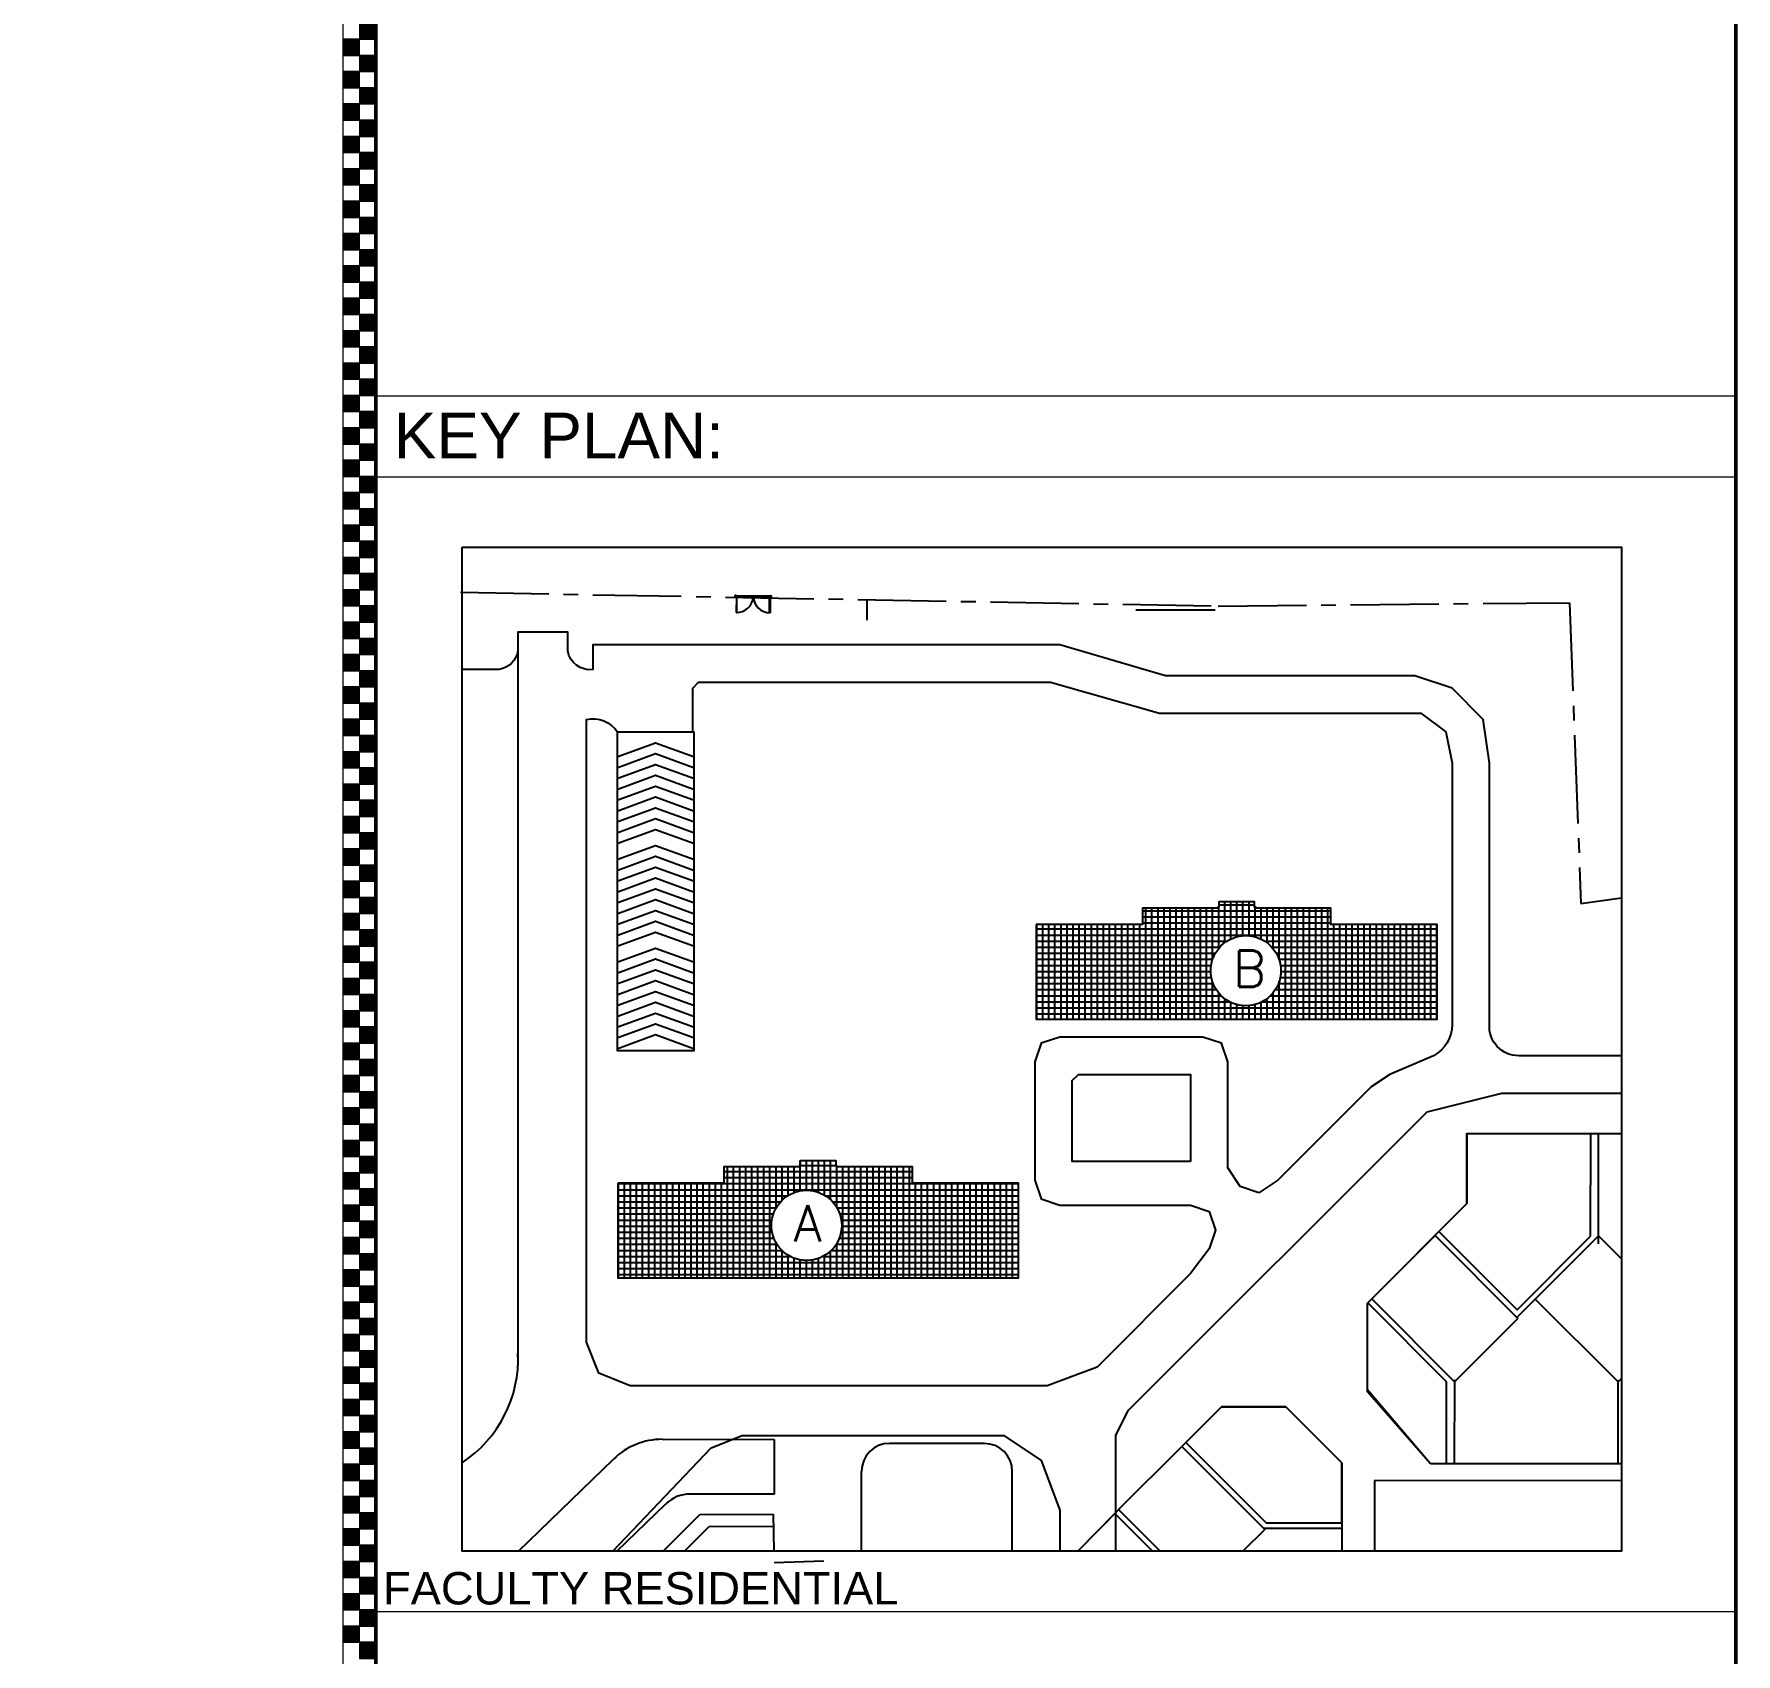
# Model space of a CAD drawing. Extents: x -200722 to 834823, y -494970 to 88783.
# Drawn here: x 513518 to 525079, y -61978 to -50973 of the extents above; entities that cross this region are included whole.
import ezdxf

# ---------------------------------------------------------------- set-up
doc = ezdxf.new("R2010")
doc.units = 0
doc.header["$LTSCALE"] = 100
doc.header["$MEASUREMENT"] = 0
doc.linetypes.add('CENTER2', pattern=[1.125, 0.75, -0.125, 0.125, -0.125])
doc.layers.get('0').update_dxf_attribs({"linetype": 'CONTINUOUS'})
doc.layers.add('9_TITLE TEXT', color=7, linetype='CONTINUOUS', lineweight=20)
doc.styles.get("Standard").update_dxf_attribs({"font": 'simplex.shx'})
doc.styles.add('TITLES', font='arial.ttf')
pattern_1 = [(90, (351376.727, -121429.756), (-41.188003, 7e-15), []), (180, (351376.727, -121429.756), (-7e-15, -41.188003), [])]

# ---------------------------------------------------------------- blocks, each defined once
blk = doc.blocks.new('TITLE CHAIN')
at = {"layer": '9_TITLE TEXT'}
h = blk.add_hatch(color=256, dxfattribs=at)
h.dxf.hatch_style = 1
h.paths.add_polyline_path([(1, -98.62), (2, -98.62), (2, -97.62), (1, -97.62)])
h = blk.add_hatch(color=256, dxfattribs=at)
h.dxf.hatch_style = 1
h.paths.add_polyline_path([(0, -99.62), (1, -99.62), (1, -98.62), (0, -98.62)])
h = blk.add_hatch(color=256, dxfattribs=at)
h.dxf.hatch_style = 1
h.paths.add_polyline_path([(1, -100.62), (2, -100.62), (2, -99.62), (1, -99.62)])
h = blk.add_hatch(color=256, dxfattribs=at)
h.dxf.hatch_style = 1
h.paths.add_polyline_path([(0, -101.62), (1, -101.62), (1, -100.62), (0, -100.62)])
h = blk.add_hatch(color=256, dxfattribs=at)
h.dxf.hatch_style = 1
h.paths.add_polyline_path([(1, -102.62), (2, -102.62), (2, -101.62), (1, -101.62)])
h = blk.add_hatch(color=256, dxfattribs=at)
h.dxf.hatch_style = 1
h.paths.add_polyline_path([(0, -103.62), (1, -103.62), (1, -102.62), (0, -102.62)])
h = blk.add_hatch(color=256, dxfattribs=at)
h.dxf.hatch_style = 1
h.paths.add_polyline_path([(1, -104.62), (2, -104.62), (2, -103.62), (1, -103.62)])
h = blk.add_hatch(color=256, dxfattribs=at)
h.dxf.hatch_style = 1
h.paths.add_polyline_path([(0, -105.62), (1, -105.62), (1, -104.62), (0, -104.62)])
h = blk.add_hatch(color=256, dxfattribs=at)
h.dxf.hatch_style = 1
h.paths.add_polyline_path([(1, -106.62), (2, -106.62), (2, -105.62), (1, -105.62)])
h = blk.add_hatch(color=256, dxfattribs=at)
h.dxf.hatch_style = 1
h.paths.add_polyline_path([(0, -107.62), (1, -107.62), (1, -106.62), (0, -106.62)])
h = blk.add_hatch(color=256, dxfattribs=at)
h.dxf.hatch_style = 1
h.paths.add_polyline_path([(1, -108.62), (2, -108.62), (2, -107.62), (1, -107.62)])
h = blk.add_hatch(color=256, dxfattribs=at)
h.dxf.hatch_style = 1
h.paths.add_polyline_path([(0, -109.62), (1, -109.62), (1, -108.62), (0, -108.62)])
h = blk.add_hatch(color=256, dxfattribs=at)
h.dxf.hatch_style = 1
h.paths.add_polyline_path([(1, -110.62), (2, -110.62), (2, -109.62), (1, -109.62)])
h = blk.add_hatch(color=256, dxfattribs=at)
h.dxf.hatch_style = 1
h.paths.add_polyline_path([(0, -111.62), (1, -111.62), (1, -110.62), (0, -110.62)])
h = blk.add_hatch(color=256, dxfattribs=at)
h.dxf.hatch_style = 1
h.paths.add_polyline_path([(1, -112.62), (2, -112.62), (2, -111.62), (1, -111.62)])
h = blk.add_hatch(color=256, dxfattribs=at)
h.dxf.hatch_style = 1
h.paths.add_polyline_path([(0, -113.62), (1, -113.62), (1, -112.62), (0, -112.62)])
h = blk.add_hatch(color=256, dxfattribs=at)
h.dxf.hatch_style = 1
h.paths.add_polyline_path([(1, -114.62), (2, -114.62), (2, -113.62), (1, -113.62)])
h = blk.add_hatch(color=256, dxfattribs=at)
h.dxf.hatch_style = 1
h.paths.add_polyline_path([(0, -115.62), (1, -115.62), (1, -114.62), (0, -114.62)])
h = blk.add_hatch(color=256, dxfattribs=at)
h.dxf.hatch_style = 1
h.paths.add_polyline_path([(0, -117.62), (1, -117.62), (1, -116.62), (0, -116.62)])
h = blk.add_hatch(color=256, dxfattribs=at)
h.dxf.hatch_style = 1
h.paths.add_polyline_path([(1, -116.62), (2, -116.62), (2, -115.62), (1, -115.62)])
h = blk.add_hatch(color=256, dxfattribs=at)
h.dxf.hatch_style = 1
h.paths.add_polyline_path([(1, -118.62), (2, -118.62), (2, -117.62), (1, -117.62)])
h = blk.add_hatch(color=256, dxfattribs=at)
h.dxf.hatch_style = 1
h.paths.add_polyline_path([(0, -119.62), (1, -119.62), (1, -118.62), (0, -118.62)])
h = blk.add_hatch(color=256, dxfattribs=at)
h.dxf.hatch_style = 1
h.paths.add_polyline_path([(1, -120.62), (2, -120.62), (2, -119.62), (1, -119.62)])
h = blk.add_hatch(color=256, dxfattribs=at)
h.dxf.hatch_style = 1
h.paths.add_polyline_path([(0, -121.62), (1, -121.62), (1, -120.62), (0, -120.62)])
h = blk.add_hatch(color=256, dxfattribs=at)
h.dxf.hatch_style = 1
h.paths.add_polyline_path([(1, -122.62), (2, -122.62), (2, -121.62), (1, -121.62)])
h = blk.add_hatch(color=256, dxfattribs=at)
h.dxf.hatch_style = 1
h.paths.add_polyline_path([(0, -123.62), (1, -123.62), (1, -122.62), (0, -122.62)])
h = blk.add_hatch(color=256, dxfattribs=at)
h.dxf.hatch_style = 1
h.paths.add_polyline_path([(1, -124.62), (2, -124.62), (2, -123.62), (1, -123.62)])
h = blk.add_hatch(color=256, dxfattribs=at)
h.dxf.hatch_style = 1
h.paths.add_polyline_path([(0, -125.62), (1, -125.62), (1, -124.62), (0, -124.62)])
h = blk.add_hatch(color=256, dxfattribs=at)
h.dxf.hatch_style = 1
h.paths.add_polyline_path([(1, -126.62), (2, -126.62), (2, -125.62), (1, -125.62)])
h = blk.add_hatch(color=256, dxfattribs=at)
h.dxf.hatch_style = 1
h.paths.add_polyline_path([(0, -127.62), (1, -127.62), (1, -126.62), (0, -126.62)])
h = blk.add_hatch(color=256, dxfattribs=at)
h.dxf.hatch_style = 1
h.paths.add_polyline_path([(1, -128.62), (2, -128.62), (2, -127.62), (1, -127.62)])
h = blk.add_hatch(color=256, dxfattribs=at)
h.dxf.hatch_style = 1
h.paths.add_polyline_path([(0, -129.62), (1, -129.62), (1, -128.62), (0, -128.62)])
h = blk.add_hatch(color=256, dxfattribs=at)
h.dxf.hatch_style = 1
h.paths.add_polyline_path([(1, -130.62), (2, -130.62), (2, -129.62), (1, -129.62)])
h = blk.add_hatch(color=256, dxfattribs=at)
h.dxf.hatch_style = 1
h.paths.add_polyline_path([(0, -131.62), (1, -131.62), (1, -130.62), (0, -130.62)])
h = blk.add_hatch(color=256, dxfattribs=at)
h.dxf.hatch_style = 1
h.paths.add_polyline_path([(1, -132.62), (2, -132.62), (2, -131.62), (1, -131.62)])
h = blk.add_hatch(color=256, dxfattribs=at)
h.dxf.hatch_style = 1
h.paths.add_polyline_path([(0, -133.62), (1, -133.62), (1, -132.62), (0, -132.62)])
h = blk.add_hatch(color=256, dxfattribs=at)
h.dxf.hatch_style = 1
h.paths.add_polyline_path([(1, -134.62), (2, -134.62), (2, -133.62), (1, -133.62)])
h = blk.add_hatch(color=256, dxfattribs=at)
h.dxf.hatch_style = 1
h.paths.add_polyline_path([(0, -135.62), (1, -135.62), (1, -134.62), (0, -134.62)])
h = blk.add_hatch(color=256, dxfattribs=at)
h.dxf.hatch_style = 1
h.paths.add_polyline_path([(0, -137.62), (1, -137.62), (1, -136.62), (0, -136.62)])
h = blk.add_hatch(color=256, dxfattribs=at)
h.dxf.hatch_style = 1
h.paths.add_polyline_path([(1, -136.62), (2, -136.62), (2, -135.62), (1, -135.62)])
h = blk.add_hatch(color=256, dxfattribs=at)
h.dxf.hatch_style = 1
h.paths.add_polyline_path([(1, -138.62), (2, -138.62), (2, -137.62), (1, -137.62)])
h = blk.add_hatch(color=256, dxfattribs=at)
h.dxf.hatch_style = 1
h.paths.add_polyline_path([(0, -139.62), (1, -139.62), (1, -138.62), (0, -138.62)])
h = blk.add_hatch(color=256, dxfattribs=at)
h.dxf.hatch_style = 1
h.paths.add_polyline_path([(1, -140.62), (2, -140.62), (2, -139.62), (1, -139.62)])
h = blk.add_hatch(color=256, dxfattribs=at)
h.dxf.hatch_style = 1
h.paths.add_polyline_path([(0, -141.62), (1, -141.62), (1, -140.62), (0, -140.62)])
h = blk.add_hatch(color=256, dxfattribs=at)
h.dxf.hatch_style = 1
h.paths.add_polyline_path([(1, -142.62), (2, -142.62), (2, -141.62), (1, -141.62)])
h = blk.add_hatch(color=256, dxfattribs=at)
h.dxf.hatch_style = 1
h.paths.add_polyline_path([(0, -143.62), (1, -143.62), (1, -142.62), (0, -142.62)])
h = blk.add_hatch(color=256, dxfattribs=at)
h.dxf.hatch_style = 1
h.paths.add_polyline_path([(1, -144.62), (2, -144.62), (2, -143.62), (1, -143.62)])
h = blk.add_hatch(color=256, dxfattribs=at)
h.dxf.hatch_style = 1
h.paths.add_polyline_path([(0, -145.62), (1, -145.62), (1, -144.62), (0, -144.62)])
h = blk.add_hatch(color=256, dxfattribs=at)
h.dxf.hatch_style = 1
h.paths.add_polyline_path([(1, -146.62), (2, -146.62), (2, -145.62), (1, -145.62)])
h = blk.add_hatch(color=256, dxfattribs=at)
h.dxf.hatch_style = 1
h.paths.add_polyline_path([(0, -147.62), (1, -147.62), (1, -146.62), (0, -146.62)])
h = blk.add_hatch(color=256, dxfattribs=at)
h.dxf.hatch_style = 1
h.paths.add_polyline_path([(1, -148.62), (2, -148.62), (2, -147.62), (1, -147.62)])
h = blk.add_hatch(color=256, dxfattribs=at)
h.dxf.hatch_style = 1
h.paths.add_polyline_path([(0, -149.62), (1, -149.62), (1, -148.62), (0, -148.62)])
h = blk.add_hatch(color=256, dxfattribs=at)
h.dxf.hatch_style = 1
h.paths.add_polyline_path([(1, -150.62), (2, -150.62), (2, -149.62), (1, -149.62)])
h = blk.add_hatch(color=256, dxfattribs=at)
h.dxf.hatch_style = 1
h.paths.add_polyline_path([(0, -151.62), (1, -151.62), (1, -150.62), (0, -150.62)])
h = blk.add_hatch(color=256, dxfattribs=at)
h.dxf.hatch_style = 1
h.paths.add_polyline_path([(1, -152.62), (2, -152.62), (2, -151.62), (1, -151.62)])
h = blk.add_hatch(color=256, dxfattribs=at)
h.dxf.hatch_style = 1
h.paths.add_polyline_path([(0, -153.62), (1, -153.62), (1, -152.62), (0, -152.62)])
h = blk.add_hatch(color=256, dxfattribs=at)
h.dxf.hatch_style = 1
h.paths.add_polyline_path([(1, -154.62), (2, -154.62), (2, -153.62), (1, -153.62)])
h = blk.add_hatch(color=256, dxfattribs=at)
h.dxf.hatch_style = 1
h.paths.add_polyline_path([(0, -155.62), (1, -155.62), (1, -154.62), (0, -154.62)])
h = blk.add_hatch(color=256, dxfattribs=at)
h.dxf.hatch_style = 1
h.paths.add_polyline_path([(1, -156.62), (2, -156.62), (2, -155.62), (1, -155.62)])
h = blk.add_hatch(color=256, dxfattribs=at)
h.dxf.hatch_style = 1
h.paths.add_polyline_path([(0, -157.62), (1, -157.62), (1, -156.62), (0, -156.62)])
h = blk.add_hatch(color=256, dxfattribs=at)
h.dxf.hatch_style = 1
h.paths.add_polyline_path([(1, -158.62), (2, -158.62), (2, -157.62), (1, -157.62)])
h = blk.add_hatch(color=256, dxfattribs=at)
h.dxf.hatch_style = 1
h.paths.add_polyline_path([(0, -159.62), (1, -159.62), (1, -158.62), (0, -158.62)])
h = blk.add_hatch(color=256, dxfattribs=at)
h.dxf.hatch_style = 1
h.paths.add_polyline_path([(1, -160.62), (2, -160.62), (2, -159.62), (1, -159.62)])
h = blk.add_hatch(color=256, dxfattribs=at)
h.dxf.hatch_style = 1
h.paths.add_polyline_path([(0, -161.62), (1, -161.62), (1, -160.62), (0, -160.62)])
h = blk.add_hatch(color=256, dxfattribs=at)
h.dxf.hatch_style = 1
h.paths.add_polyline_path([(1, -162.62), (2, -162.62), (2, -161.62), (1, -161.62)])
h = blk.add_hatch(color=256, dxfattribs=at)
h.dxf.hatch_style = 1
h.paths.add_polyline_path([(0, -163.62), (1, -163.62), (1, -162.62), (0, -162.62)])
h = blk.add_hatch(color=256, dxfattribs=at)
h.dxf.hatch_style = 1
h.paths.add_polyline_path([(1, -164.62), (2, -164.62), (2, -163.62), (1, -163.62)])
h = blk.add_hatch(color=256, dxfattribs=at)
h.dxf.hatch_style = 1
h.paths.add_polyline_path([(0, -165.62), (1, -165.62), (1, -164.62), (0, -164.62)])
h = blk.add_hatch(color=256, dxfattribs=at)
h.dxf.hatch_style = 1
h.paths.add_polyline_path([(1, -166.62), (2, -166.62), (2, -165.62), (1, -165.62)])
h = blk.add_hatch(color=256, dxfattribs=at)
h.dxf.hatch_style = 1
h.paths.add_polyline_path([(0, -167.62), (1, -167.62), (1, -166.62), (0, -166.62)])
h = blk.add_hatch(color=256, dxfattribs=at)
h.dxf.hatch_style = 1
h.paths.add_polyline_path([(1, -168.62), (2, -168.62), (2, -167.62), (1, -167.62)])
h = blk.add_hatch(color=256, dxfattribs=at)
h.dxf.hatch_style = 1
h.paths.add_polyline_path([(0, -169.62), (1, -169.62), (1, -168.62), (0, -168.62)])
h = blk.add_hatch(color=256, dxfattribs=at)
h.dxf.hatch_style = 1
h.paths.add_polyline_path([(1, -170.62), (2, -170.62), (2, -169.62), (1, -169.62)])
h = blk.add_hatch(color=256, dxfattribs=at)
h.dxf.hatch_style = 1
h.paths.add_polyline_path([(0, -171.62), (1, -171.62), (1, -170.62), (0, -170.62)])
h = blk.add_hatch(color=256, dxfattribs=at)
h.dxf.hatch_style = 1
h.paths.add_polyline_path([(1, -172.62), (2, -172.62), (2, -171.62), (1, -171.62)])
h = blk.add_hatch(color=256, dxfattribs=at)
h.dxf.hatch_style = 1
h.paths.add_polyline_path([(0, -173.62), (1, -173.62), (1, -172.62), (0, -172.62)])
h = blk.add_hatch(color=256, dxfattribs=at)
h.dxf.hatch_style = 1
h.paths.add_polyline_path([(1, -174.62), (2, -174.62), (2, -173.62), (1, -173.62)])
h = blk.add_hatch(color=256, dxfattribs=at)
h.dxf.hatch_style = 1
h.paths.add_polyline_path([(0, -175.62), (1, -175.62), (1, -174.62), (0, -174.62)])
h = blk.add_hatch(color=256, dxfattribs=at)
h.dxf.hatch_style = 1
h.paths.add_polyline_path([(1, -176.62), (2, -176.62), (2, -175.62), (1, -175.62)])
h = blk.add_hatch(color=256, dxfattribs=at)
h.dxf.hatch_style = 1
h.paths.add_polyline_path([(0, -177.62), (1, -177.62), (1, -176.62), (0, -176.62)])
h = blk.add_hatch(color=256, dxfattribs=at)
h.dxf.hatch_style = 1
h.paths.add_polyline_path([(0, -179.62), (1, -179.62), (1, -178.62), (0, -178.62)])
h = blk.add_hatch(color=256, dxfattribs=at)
h.dxf.hatch_style = 1
h.paths.add_polyline_path([(1, -178.62), (2, -178.62), (2, -177.62), (1, -177.62)])
h = blk.add_hatch(color=256, dxfattribs=at)
h.dxf.hatch_style = 1
h.paths.add_polyline_path([(1, -180.62), (2, -180.62), (2, -179.62), (1, -179.62)])
h = blk.add_hatch(color=256, dxfattribs=at)
h.dxf.hatch_style = 1
h.paths.add_polyline_path([(0, -181.62), (1, -181.62), (1, -180.62), (0, -180.62)])
h = blk.add_hatch(color=256, dxfattribs=at)
h.dxf.hatch_style = 1
h.paths.add_polyline_path([(1, -182.62), (2, -182.62), (2, -181.62), (1, -181.62)])
h = blk.add_hatch(color=256, dxfattribs=at)
h.dxf.hatch_style = 1
h.paths.add_polyline_path([(0, -183.62), (1, -183.62), (1, -182.62), (0, -182.62)])
h = blk.add_hatch(color=256, dxfattribs=at)
h.dxf.hatch_style = 1
h.paths.add_polyline_path([(1, -184.62), (2, -184.62), (2, -183.62), (1, -183.62)])
h = blk.add_hatch(color=256, dxfattribs=at)
h.dxf.hatch_style = 1
h.paths.add_polyline_path([(0, -185.62), (1, -185.62), (1, -184.62), (0, -184.62)])
h = blk.add_hatch(color=256, dxfattribs=at)
h.dxf.hatch_style = 1
h.paths.add_polyline_path([(1, -186.62), (2, -186.62), (2, -185.62), (1, -185.62)])
h = blk.add_hatch(color=256, dxfattribs=at)
h.dxf.hatch_style = 1
h.paths.add_polyline_path([(0, -187.62), (1, -187.62), (1, -186.62), (0, -186.62)])
h = blk.add_hatch(color=256, dxfattribs=at)
h.dxf.hatch_style = 1
h.paths.add_polyline_path([(1, -188.62), (2, -188.62), (2, -187.62), (1, -187.62)])
h = blk.add_hatch(color=256, dxfattribs=at)
h.dxf.hatch_style = 1
h.paths.add_polyline_path([(0, -189.62), (1, -189.62), (1, -188.62), (0, -188.62)])
h = blk.add_hatch(color=256, dxfattribs=at)
h.dxf.hatch_style = 1
h.paths.add_polyline_path([(1, -190.62), (2, -190.62), (2, -189.62), (1, -189.62)])
h = blk.add_hatch(color=256, dxfattribs=at)
h.dxf.hatch_style = 1
h.paths.add_polyline_path([(0, -191.62), (1, -191.62), (1, -190.62), (0, -190.62)])
h = blk.add_hatch(color=256, dxfattribs=at)
h.dxf.hatch_style = 1
h.paths.add_polyline_path([(1, -192.62), (2, -192.62), (2, -191.62), (1, -191.62)])
h = blk.add_hatch(color=256, dxfattribs=at)
h.dxf.hatch_style = 1
h.paths.add_polyline_path([(0, -193.62), (1, -193.62), (1, -192.62), (0, -192.62)])
h = blk.add_hatch(color=256, dxfattribs=at)
h.dxf.hatch_style = 1
h.paths.add_polyline_path([(1, -194.62), (2, -194.62), (2, -193.62), (1, -193.62)])
h = blk.add_hatch(color=256, dxfattribs=at)
h.dxf.hatch_style = 1
h.paths.add_polyline_path([(0, -195.62), (1, -195.62), (1, -194.62), (0, -194.62)])
h = blk.add_hatch(color=256, dxfattribs=at)
h.dxf.hatch_style = 1
h.paths.add_polyline_path([(1, -196.62), (2, -196.62), (2, -195.62), (1, -195.62)])
h = blk.add_hatch(color=256, dxfattribs=at)
h.dxf.hatch_style = 1
h.paths.add_polyline_path([(0, -197.62), (1, -197.62), (1, -196.62), (0, -196.62)])
h = blk.add_hatch(color=256, dxfattribs=at)
h.dxf.hatch_style = 1
h.paths.add_polyline_path([(1, -198.62), (2, -198.62), (2, -197.62), (1, -197.62)])
for p, q in [((0, -584), (0, 0)), ((2, -584), (2, 0))]:
    blk.add_line(p, q, dxfattribs=at)
for points in [[(1, -98.62), (2, -98.62), (2, -97.62), (1, -97.62)], [(0, -99.62), (1, -99.62), (1, -98.62), (0, -98.62)], [(1, -100.62), (2, -100.62), (2, -99.62), (1, -99.62)], [(0, -101.62), (1, -101.62), (1, -100.62), (0, -100.62)], [(1, -102.62), (2, -102.62), (2, -101.62), (1, -101.62)], [(0, -103.62), (1, -103.62), (1, -102.62), (0, -102.62)], [(1, -104.62), (2, -104.62), (2, -103.62), (1, -103.62)], [(0, -105.62), (1, -105.62), (1, -104.62), (0, -104.62)], [(1, -106.62), (2, -106.62), (2, -105.62), (1, -105.62)], [(0, -107.62), (1, -107.62), (1, -106.62), (0, -106.62)], [(1, -108.62), (2, -108.62), (2, -107.62), (1, -107.62)], [(0, -109.62), (1, -109.62), (1, -108.62), (0, -108.62)], [(1, -110.62), (2, -110.62), (2, -109.62), (1, -109.62)], [(0, -111.62), (1, -111.62), (1, -110.62), (0, -110.62)], [(1, -112.62), (2, -112.62), (2, -111.62), (1, -111.62)], [(0, -113.62), (1, -113.62), (1, -112.62), (0, -112.62)], [(1, -114.62), (2, -114.62), (2, -113.62), (1, -113.62)], [(0, -115.62), (1, -115.62), (1, -114.62), (0, -114.62)], [(0, -117.62), (1, -117.62), (1, -116.62), (0, -116.62)], [(1, -116.62), (2, -116.62), (2, -115.62), (1, -115.62)], [(1, -118.62), (2, -118.62), (2, -117.62), (1, -117.62)], [(0, -119.62), (1, -119.62), (1, -118.62), (0, -118.62)], [(1, -120.62), (2, -120.62), (2, -119.62), (1, -119.62)], [(0, -121.62), (1, -121.62), (1, -120.62), (0, -120.62)], [(1, -122.62), (2, -122.62), (2, -121.62), (1, -121.62)], [(0, -123.62), (1, -123.62), (1, -122.62), (0, -122.62)], [(1, -124.62), (2, -124.62), (2, -123.62), (1, -123.62)], [(0, -125.62), (1, -125.62), (1, -124.62), (0, -124.62)], [(1, -126.62), (2, -126.62), (2, -125.62), (1, -125.62)], [(0, -127.62), (1, -127.62), (1, -126.62), (0, -126.62)], [(1, -128.62), (2, -128.62), (2, -127.62), (1, -127.62)], [(0, -129.62), (1, -129.62), (1, -128.62), (0, -128.62)], [(1, -130.62), (2, -130.62), (2, -129.62), (1, -129.62)], [(0, -131.62), (1, -131.62), (1, -130.62), (0, -130.62)], [(1, -132.62), (2, -132.62), (2, -131.62), (1, -131.62)], [(0, -133.62), (1, -133.62), (1, -132.62), (0, -132.62)], [(1, -134.62), (2, -134.62), (2, -133.62), (1, -133.62)], [(0, -135.62), (1, -135.62), (1, -134.62), (0, -134.62)], [(0, -137.62), (1, -137.62), (1, -136.62), (0, -136.62)], [(1, -136.62), (2, -136.62), (2, -135.62), (1, -135.62)], [(1, -138.62), (2, -138.62), (2, -137.62), (1, -137.62)], [(0, -139.62), (1, -139.62), (1, -138.62), (0, -138.62)], [(1, -140.62), (2, -140.62), (2, -139.62), (1, -139.62)], [(0, -141.62), (1, -141.62), (1, -140.62), (0, -140.62)], [(1, -142.62), (2, -142.62), (2, -141.62), (1, -141.62)], [(0, -143.62), (1, -143.62), (1, -142.62), (0, -142.62)], [(1, -144.62), (2, -144.62), (2, -143.62), (1, -143.62)], [(0, -145.62), (1, -145.62), (1, -144.62), (0, -144.62)], [(1, -146.62), (2, -146.62), (2, -145.62), (1, -145.62)], [(0, -147.62), (1, -147.62), (1, -146.62), (0, -146.62)], [(1, -148.62), (2, -148.62), (2, -147.62), (1, -147.62)], [(0, -149.62), (1, -149.62), (1, -148.62), (0, -148.62)], [(1, -150.62), (2, -150.62), (2, -149.62), (1, -149.62)], [(0, -151.62), (1, -151.62), (1, -150.62), (0, -150.62)], [(1, -152.62), (2, -152.62), (2, -151.62), (1, -151.62)], [(0, -153.62), (1, -153.62), (1, -152.62), (0, -152.62)], [(1, -154.62), (2, -154.62), (2, -153.62), (1, -153.62)], [(0, -155.62), (1, -155.62), (1, -154.62), (0, -154.62)], [(1, -156.62), (2, -156.62), (2, -155.62), (1, -155.62)], [(0, -157.62), (1, -157.62), (1, -156.62), (0, -156.62)], [(1, -158.62), (2, -158.62), (2, -157.62), (1, -157.62)], [(0, -159.62), (1, -159.62), (1, -158.62), (0, -158.62)], [(1, -160.62), (2, -160.62), (2, -159.62), (1, -159.62)], [(0, -161.62), (1, -161.62), (1, -160.62), (0, -160.62)], [(1, -162.62), (2, -162.62), (2, -161.62), (1, -161.62)], [(0, -163.62), (1, -163.62), (1, -162.62), (0, -162.62)], [(1, -164.62), (2, -164.62), (2, -163.62), (1, -163.62)], [(0, -165.62), (1, -165.62), (1, -164.62), (0, -164.62)], [(1, -166.62), (2, -166.62), (2, -165.62), (1, -165.62)], [(0, -167.62), (1, -167.62), (1, -166.62), (0, -166.62)], [(1, -168.62), (2, -168.62), (2, -167.62), (1, -167.62)], [(0, -169.62), (1, -169.62), (1, -168.62), (0, -168.62)], [(1, -170.62), (2, -170.62), (2, -169.62), (1, -169.62)], [(0, -171.62), (1, -171.62), (1, -170.62), (0, -170.62)], [(1, -172.62), (2, -172.62), (2, -171.62), (1, -171.62)], [(0, -173.62), (1, -173.62), (1, -172.62), (0, -172.62)], [(1, -174.62), (2, -174.62), (2, -173.62), (1, -173.62)], [(0, -175.62), (1, -175.62), (1, -174.62), (0, -174.62)], [(1, -176.62), (2, -176.62), (2, -175.62), (1, -175.62)], [(0, -177.62), (1, -177.62), (1, -176.62), (0, -176.62)], [(0, -179.62), (1, -179.62), (1, -178.62), (0, -178.62)], [(1, -178.62), (2, -178.62), (2, -177.62), (1, -177.62)], [(1, -180.62), (2, -180.62), (2, -179.62), (1, -179.62)], [(0, -181.62), (1, -181.62), (1, -180.62), (0, -180.62)], [(1, -182.62), (2, -182.62), (2, -181.62), (1, -181.62)], [(0, -183.62), (1, -183.62), (1, -182.62), (0, -182.62)], [(1, -184.62), (2, -184.62), (2, -183.62), (1, -183.62)], [(0, -185.62), (1, -185.62), (1, -184.62), (0, -184.62)], [(1, -186.62), (2, -186.62), (2, -185.62), (1, -185.62)], [(0, -187.62), (1, -187.62), (1, -186.62), (0, -186.62)], [(1, -188.62), (2, -188.62), (2, -187.62), (1, -187.62)], [(0, -189.62), (1, -189.62), (1, -188.62), (0, -188.62)], [(1, -190.62), (2, -190.62), (2, -189.62), (1, -189.62)], [(0, -191.62), (1, -191.62), (1, -190.62), (0, -190.62)], [(1, -192.62), (2, -192.62), (2, -191.62), (1, -191.62)], [(0, -193.62), (1, -193.62), (1, -192.62), (0, -192.62)], [(1, -194.62), (2, -194.62), (2, -193.62), (1, -193.62)], [(0, -195.62), (1, -195.62), (1, -194.62), (0, -194.62)], [(1, -196.62), (2, -196.62), (2, -195.62), (1, -195.62)], [(0, -197.62), (1, -197.62), (1, -196.62), (0, -196.62)], [(1, -198.62), (2, -198.62), (2, -197.62), (1, -197.62)]]:
    blk.add_lwpolyline(points, close=True, dxfattribs=at)

msp = doc.modelspace()

# ---------------------------------------------------------------- hatches: boundary and pattern name
h = msp.add_hatch()
h.set_pattern_fill('ANSI37', color=8, scale=12.972599, angle=45)
h.set_pattern_definition(pattern_1)
edge = h.paths.add_edge_path()
edge.add_arc((521749.8, -57336.2), 238.5, 0, 360)
h.paths.add_polyline_path([(520326.1, -57021.3), (520326.1, -57664.6), (523049.5, -57664.6), (523049.5, -57021.3), (522328.2, -57021.6), (522328.2, -56910.7), (521817, -56910.7), (521817, -56905.7), (521809.7, -56905.7), (521809.7, -56869.5), (521565.9, -56869.5), (521565.9, -56905.7), (521558.7, -56905.7), (521558.7, -56910.7), (521047.5, -56910.7), (521047.5, -57021.3)])
h = msp.add_hatch()
h.set_pattern_fill('ANSI37', color=8, scale=12.972599, angle=45)
h.set_pattern_definition(pattern_1)
edge = h.paths.add_edge_path()
edge.add_arc((518766.2, -59066.2), 238.5, 0, 360)
h.paths.add_polyline_path([(517483.2, -58779.3), (517483.2, -59422.6), (520206.6, -59422.6), (520206.6, -58779.3), (519485.2, -58779.6), (519485.2, -58668.8), (518974, -58668.8), (518974, -58663.8), (518966.8, -58663.8), (518966.8, -58627.5), (518723, -58627.5), (518723, -58663.8), (518715.8, -58663.8), (518715.7, -58668.8), (518204.6, -58668.8), (518204.6, -58779.3)])

# ---------------------------------------------------------------- linework, layer by layer
at = {"color": 18, "linetype": 'CENTER2', "ltscale": 8, "true_color": 0x000000}
for p, q in [((516415.4, -54765.9), (521561.4, -54858.9)), ((521561.4, -54858.9), (523948.3, -54836.4)), ((523948.3, -54836.4), (524026.3, -56878.9)), ((524026.3, -56878.9), (524301.9, -56841.2))]:
    msp.add_line(p, q, dxfattribs=at)
at = {"color": 18, "true_color": 0x000000}
for p, q in [((518288.8, -54790.1), (518278.1, -54790)), ((518281.3, -54799.5), (518281.4, -54787.9)), ((518281.4, -54787.9), (518285.1, -54788)), ((518282.1, -54788.6), (518282, -54798.9)), ((518284.8, -54788.3), (518282.4, -54788.3)), ((518285.1, -54788), (518285.1, -54788)), ((518288.8, -54788), (518285.1, -54788)), ((518285.4, -54788.3), (518287.8, -54788.3)), ((518288.1, -54788.6), (518288, -54798.9)), ((518289.4, -54796.2), (518288.6, -54902.7)), ((518288.7, -54799.5), (518288.8, -54788)), ((518288.8, -54788), (518519.7, -54789.7)), ((518288.8, -54790.1), (518519.6, -54791.8)), ((518292.9, -54796.2), (518289.4, -54796.2)), ((518293.6, -54792.7), (518291.6, -54792.6)), ((518291.6, -54794.9), (518293.6, -54795)), ((518292.1, -54902.8), (518292.9, -54796.2)), ((518396.7, -54792.8), (518300.5, -54792.1)), ((518396.7, -54796.3), (518300.5, -54795.6)), ((518411.7, -54792.9), (518507.9, -54793.7)), ((518411.7, -54796.4), (518507.8, -54797.1)), ((518514.7, -54904.4), (518515.4, -54797.9)), ((518514.8, -54794.3), (518516.7, -54794.3)), ((518516.7, -54796.6), (518514.8, -54796.6)), ((518515.4, -54797.9), (518518.9, -54797.9)), ((518518.9, -54797.9), (518518.1, -54904.4)), ((518519.6, -54801.2), (518519.7, -54789.7)), ((518519.6, -54791.8), (518530.3, -54791.9)), ((518519.7, -54789.7), (518527, -54789.8)), ((518520.3, -54790.3), (518520.3, -54800.6)), ((518523.1, -54790), (518520.6, -54790)), ((518523.4, -54789.7), (518523.4, -54789.8)), ((518523.6, -54790.1), (518526.1, -54790.1)), ((518526.4, -54790.3), (518526.3, -54800.7)), ((518527, -54801.3), (518527, -54789.8)), ((518285, -54799.5), (518281.3, -54799.5)), ((518282.3, -54799.2), (518284.7, -54799.2)), ((518285, -54799.5), (518285, -54799.5)), ((518285, -54799.5), (518288.7, -54799.5)), ((518287.7, -54799.2), (518285.3, -54799.2)), ((518288.6, -54902.7), (518292.1, -54902.8)), ((518518.1, -54904.4), (518514.7, -54904.4)), ((518523.3, -54801.3), (518519.6, -54801.2)), ((518520.5, -54800.9), (518523, -54800.9)), ((518523.3, -54801.2), (518523.3, -54801.3)), ((518523.3, -54801.3), (518527, -54801.3)), ((518526, -54801), (518523.5, -54801)), ((519174.5, -54815.8), (519174.4, -54954.8)), ((521542.5, -54886.9), (521002.4, -54886.6)), ((516805.7, -55037.2, 30.5), (516805.7, -60013.9)), ((523721.5, -59561), (523591.2, -59691.2)), ((517786.2, -60519.3), (518546.9, -60519.7)), ((518546.9, -60519.7), (518546.7, -60891.6)), ((519973.3, -60547.6), (519329.2, -60547.2)), ((516809.3, -61279.9), (517455.1, -60653.4)), ((519138.8, -61279.9), (519139, -60737.1)), ((520162.9, -61279.9), (520163.2, -60737.7)), ((522623.4, -60800.2), (522623.1, -61279.9)), ((524301.9, -60801.1), (522623.4, -60800.2)), ((518546.7, -60891.6), (517974.9, -60891.3)), ((517477.9, -61279.9), (517809.3, -60958.4)), ((517791.6, -61279.9), (518040.9, -61031)), ((518040.9, -61031), (518538.8, -61028.9)), ((518538.8, -61028.9), (518544.1, -61279.9)), ((517935.8, -61279.9), (518104, -61111.9)), ((518104, -61111.9), (518540.5, -61109.2)), ((518545.7, -61355.2), (518882.8, -61344.7))]:
    msp.add_line(p, q, dxfattribs=at)
at = {"color": 8}
for p, q in [((523251.6, -58918.7), (523251.9, -58439.1)), ((524301.9, -58444.4), (523251.9, -58443.9)), ((524146.2, -59191.3), (524146.6, -58441)), ((523251.6, -58918.7), (522575.7, -59593.9)), ((522575.4, -60196.7), (522575.7, -59593.9)), ((523166.5, -60115.4), (523166.2, -60686)), ((523003.5, -60685.9), (522575.4, -60196.7)), ((524277.4, -60117.5), (524277.1, -60686.6)), ((521584.5, -60299.6), (521316.3, -60567.5)), ((521584.5, -60299.6), (522022.7, -60299.8)), ((522402.5, -60680.1), (522022.7, -60299.8)), ((522402.5, -60680.1), (522402.2, -61279.9)), ((524301.9, -60686.6), (523003.5, -60685.9)), ((520891.6, -60991.7), (520609.1, -61279.9)), ((521872.1, -61123.9), (522402.3, -61124.2))]:
    msp.add_line(p, q, dxfattribs=at)
at = {"color": 18, "ltscale": 2, "true_color": 0x000000}
for p, q in [((523251.9, -58443.9), (523251.6, -58918.7)), ((524092.6, -58444.3), (523251.9, -58443.9)), ((524092.3, -59139.9), (524092.6, -58444.3)), ((523251.6, -58918.7), (523061.9, -59108.3)), ((522605.2, -59564.4), (523035.4, -59134.7)), ((523035.4, -59134.7), (523598.4, -59698.3)), ((523061.9, -59108.3), (523592.3, -59639.3)), ((523592.3, -59639.3), (524092.3, -59139.9)), ((523716.1, -59566.5), (524146.2, -59136.8)), ((524146.2, -59136.8), (524301.9, -59292.7)), ((522575.4, -60182.7), (522575.7, -59593.9)), ((522575.7, -59593.9), (522577.6, -59592)), ((522577.6, -59592), (523111.5, -60126.4)), ((523168.2, -60128), (522605.2, -59564.4)), ((524279.1, -60130.1), (523716.1, -59566.5)), ((523598.4, -59698.3), (523168.2, -60128)), ((524301.9, -60107.3), (524279.1, -60130.1)), ((523003.5, -60685.9), (522575.4, -60182.7)), ((523111.5, -60126.4), (523111.2, -60686)), ((521584.5, -60299.6), (521342.2, -60541.6)), ((522022.7, -60299.8), (521584.5, -60299.6)), ((522402.5, -60680.1), (522022.7, -60299.8)), ((520886.1, -60997.2), (521316.3, -60567.5)), ((521316.3, -60567.5), (521879.3, -61131.1)), ((521342.2, -60541.6), (521887.3, -61087.3)), ((522402.3, -61087.5), (522402.5, -60680.1)), ((523111.2, -60686), (523003.5, -60685.9)), ((520860.5, -61023.4), (520609.1, -61279.9)), ((521116.7, -61279.9), (520860.5, -61023.4)), ((521168.6, -61279.9), (520886.1, -60997.2)), ((521879.3, -61131.1), (521730.3, -61279.9)), ((521887.3, -61087.3), (522402.3, -61087.5))]:
    msp.add_line(p, q, dxfattribs=at)
at = {"color": 18, "true_color": 0x000000}
for points in [[(433669.4, -104400.4), (525079.4, -104400.4), (525079.4, -40160.4), (433669.4, -40160.4)], [(516425.5, -54458.9), (524301.9, -54458.9), (524301.9, -61279.9), (516425.5, -61279.9)]]:
    msp.add_lwpolyline(points, close=True, dxfattribs=at)
at = {"color": 18, "ltscale": 2, "true_color": 0x000000, "elevation": 30.5}
for points in [[(524301.9, -57913.6), (523604.6, -57913.6, -0.4368645), (523404.5, -57702.1), (523404.5, -55925.5), (523362.2, -55629.4), (523150.7, -55417.9), (522896.9, -55333.3), (521204.9, -55333.3), (520485.8, -55121.8), (517313.3, -55121.8), (517313.3, -55291, -0.3942949), (517144.1, -55164.1), (517144.1, -55037.2), (516805.7, -55037.2), (516805.7, -55164.1, -0.3016965), (516678.8, -55291), (516425.5, -55291)], [(521839.4, -58844.2), (521712.5, -58801.9), (521627.9, -58675), (521627.9, -57955.9), (521585.6, -57829), (521458.7, -57786.7), (520485.8, -57786.7), (520358.9, -57829), (520316.6, -57955.9), (520316.6, -58759.6), (520358.9, -58886.5), (520485.8, -58928.8), (521374.1, -58928.8), (521501, -58971.1), (521543.3, -59098), (521501, -59224.9), (521374.1, -59394.1), (520739.6, -60028.6), (520401.2, -60155.5), (517567.1, -60155.5), (517355.6, -60070.9), (517271, -59859.4), (517271, -55629.4, -0.3027756), (517482.5, -55714), (517994.5, -55714), (517994.5, -55417.9), (518032.4, -55375.6), (520422.4, -55375.6), (521162.6, -55587.1), (522939.2, -55587.1), (523108.4, -55714), (523150.7, -55925.5), (523150.7, -57702.1, -0.2847818), (523023.8, -57913.6), (522727.7, -58040.5), (522600.8, -58125.1), (521966.3, -58759.6), (521839.4, -58844.2)]]:
    msp.add_lwpolyline(points, format="xyb", dxfattribs=at)
at = {"color": 18, "true_color": 0x000000}
for points, elevation in [([(517482.5, -55714), (517999.3, -55714), (517999.3, -57880.2), (517482.5, -57880.2)], 30.5), ([(520326.1, -57021.3), (520326.1, -57664.6), (523049.5, -57664.6), (523049.5, -57021.3), (522328.2, -57021.6), (522328.2, -56910.7), (521817, -56910.7), (521817, -56905.7), (521809.7, -56905.7), (521809.7, -56869.5), (521565.9, -56869.5), (521565.9, -56905.7), (521558.7, -56905.7), (521558.7, -56910.7), (521047.5, -56910.7), (521047.5, -57021.3)], -160.5), ([(517483.2, -58779.3), (517483.2, -59422.6), (520206.6, -59422.6), (520206.6, -58779.3), (519485.2, -58779.6), (519485.2, -58668.8), (518974, -58668.8), (518974, -58663.8), (518966.8, -58663.8), (518966.8, -58627.5), (518723, -58627.5), (518723, -58663.8), (518715.8, -58663.8), (518715.7, -58668.8), (518204.6, -58668.8), (518204.6, -58779.3)], -160.5)]:
    msp.add_lwpolyline(points, close=True, dxfattribs=dict(at, elevation=elevation))
at = {"color": 18, "ltscale": 2, "true_color": 0x000000, "elevation": 30.5}
for points in [[(517483, -55882.2), (517740.9, -55788.3), (517998.9, -55882.2)], [(517483, -55955.7), (517740.9, -55861.8), (517998.9, -55955.7)], [(517483, -56029.1), (517740.9, -55935.3), (517998.9, -56029.1)], [(517483, -56102.6), (517740.9, -56008.8), (517998.9, -56102.6)], [(517483, -56176.1), (517740.9, -56082.2), (517998.9, -56176.1)], [(517483, -56249.6), (517740.9, -56155.7), (517998.9, -56249.6)], [(517483, -56323.1), (517740.9, -56229.2), (517998.9, -56323.1)], [(517483, -56396.5), (517740.9, -56302.7), (517998.9, -56396.5)], [(517483, -56470), (517740.9, -56376.1), (517998.9, -56470)], [(517483, -56579.5), (517740.9, -56485.6), (517998.9, -56579.5)], [(517483, -56653), (517740.9, -56559.1), (517998.9, -56653)], [(517483, -56726.4), (517740.9, -56632.6), (517998.9, -56726.4)], [(517483, -56799.9), (517740.9, -56706.1), (517998.9, -56799.9)], [(517483, -56873.4), (517740.9, -56779.5), (517998.9, -56873.4)], [(517483, -56946.9), (517740.9, -56853), (517998.9, -56946.9)], [(517483, -57020.4), (517740.9, -56926.5), (517998.9, -57020.4)], [(517483, -57093.8), (517740.9, -57000), (517998.9, -57093.8)], [(517483, -57167.3), (517740.9, -57073.4), (517998.9, -57167.3)], [(517483, -57276.8), (517740.9, -57182.9), (517998.9, -57276.8)], [(517483, -57350.3), (517740.9, -57256.4), (517998.9, -57350.3)], [(517483, -57423.8), (517740.9, -57329.9), (517998.9, -57423.8)], [(517483, -57497.2), (517740.9, -57403.4), (517998.9, -57497.2)], [(517483, -57570.7), (517740.9, -57476.8), (517998.9, -57570.7)], [(517483, -57644.2), (517740.9, -57550.3), (517998.9, -57644.2)], [(517483, -57717.7), (517740.9, -57623.8), (517998.9, -57717.7)], [(517483, -57791.1), (517740.9, -57697.3), (517998.9, -57791.1)], [(517483, -57864.6), (517740.9, -57770.7), (517998.9, -57864.6)], [(521374.1, -58632.7), (520570.4, -58632.7), (520570.4, -58082.8), (520612.7, -58040.5), (521374.1, -58040.5), (521374.1, -58632.7)], [(520866.5, -61279.9), (520866.5, -60493.9), (520951.1, -60324.7), (522981.5, -58294.3), (523489.1, -58167.4), (524301.9, -58167.4)], [(517449, -61279.9), (518117, -60578.5), (518328.5, -60493.9), (520105.1, -60493.9), (520358.9, -60663.1), (520485.8, -61001.5), (520485.8, -61279.9)]]:
    msp.add_lwpolyline(points, dxfattribs=at)
at = {"color": 7}
for centre in [(521749.8, -57336.2), (518766.2, -59066.2)]:
    msp.add_circle(centre, 238.5, dxfattribs=at)
at = {"color": 18, "true_color": 0x000000}
for centre, radius, start, end in [((518282.3, -54798.9), 0.277, 179.57806, 269.57806), ((518282.3, -54788.6), 0.277, 89.57806, 179.57806), ((518284.8, -54788), 0.277, 269.57806, 359.57806), ((518285.4, -54788), 0.277, 179.57806, 269.57806), ((518287.8, -54788.6), 0.277, 359.57806, 89.57806), ((518291.7, -54790.8), 112, 268.43577, 357.1367), ((518516.7, -54792.4), 112, 182.01942, 270.72035), ((518520.6, -54790.3), 0.277, 89.57806, 179.57806), ((518523.1, -54789.8), 0.277, 269.57806, 359.57806), ((518523.6, -54789.8), 0.277, 179.57806, 269.57806), ((518526.1, -54790.3), 0.277, 359.57806, 89.57806), ((518284.7, -54799.5), 0.277, 359.57806, 89.57806), ((518285.3, -54799.5), 0.277, 89.57806, 179.57806), ((518287.7, -54798.9), 0.277, 269.57806, 359.57806), ((518520.5, -54800.7), 0.277, 179.57806, 269.57806), ((518523, -54801.2), 0.277, 359.57806, 89.57806), ((518523.5, -54801.2), 0.277, 89.57806, 179.57806), ((518526, -54800.7), 0.277, 269.57806, 359.57806), ((515965.1, -59973.7), 841.6, 303.16715, 2.74016), ((517785.9, -60994.4), 475.1, 89.96936, 134.13263), ((519329.1, -60737.2), 190, 89.96936, 179.96936), ((519973.2, -60737.6), 190, 359.96936, 89.96936), ((517974.7, -61128.8), 237.5, 89.96936, 134.13263)]:
    msp.add_arc(centre, radius, start, end, dxfattribs=at)
at = {"layer": '9_TITLE TEXT', "color": 18, "true_color": 0x000000}
msp.add_line((515619.4, -103699.1), (515619.4, -40160.4), dxfattribs=at)
at = {"layer": '9_TITLE TEXT', "color": 18, "lineweight": 50, "true_color": 0x000000}
msp.add_lwpolyline([(525079.4, -104400.4), (515839.4, -104400.4), (515839.4, -40160.4), (525079.4, -40160.4)], close=True, dxfattribs=at)
at = {"layer": '9_TITLE TEXT', "color": 18, "true_color": 0x000000}
for points in [[(525079.4, -40160.4), (525079.4, -104400.4)], [(515839.4, -53430.5), (525079.4, -53430.5)], [(515846.1, -61689.1), (515846.1, -53430.5)], [(515839.4, -53980.5), (525079.4, -53980.5)], [(515839.4, -61689.1), (525079.4, -61689.1)]]:
    msp.add_lwpolyline(points, dxfattribs=at)

# ---------------------------------------------------------------- block references
at = {"color": 18, "true_color": 0x000000, "xscale": 110, "yscale": 110, "zscale": 110}
msp.add_blockref('TITLE CHAIN', (515619.4, -40160.4), dxfattribs=at)

# ---------------------------------------------------------------- texts
at = {"color": 7, "lineweight": -3}
for s, p in [('B', (521662.5, -57446.5)), ('A', (518678.9, -59176.5))]:
    msp.add_text(s, height=247.5, dxfattribs=at).set_placement(p)
at = {"layer": '9_TITLE TEXT', "color": 18, "lineweight": 25, "true_color": 0x000000, "insert": (515962.3, -53545.6), "char_height": 310.62, "width": 2906.532, "attachment_point": 1, "style": 'TITLES'}
msp.add_mtext('KEY PLAN:', dxfattribs=at)
at = {"layer": '9_TITLE TEXT', "color": 18, "true_color": 0x000000, "insert": (515889.5, -61421.2), "char_height": 220, "width": 13947.881, "attachment_point": 1, "style": 'TITLES'}
msp.add_mtext('FACULTY RESIDENTIAL', dxfattribs=at)

doc.saveas('drawing.dxf')
